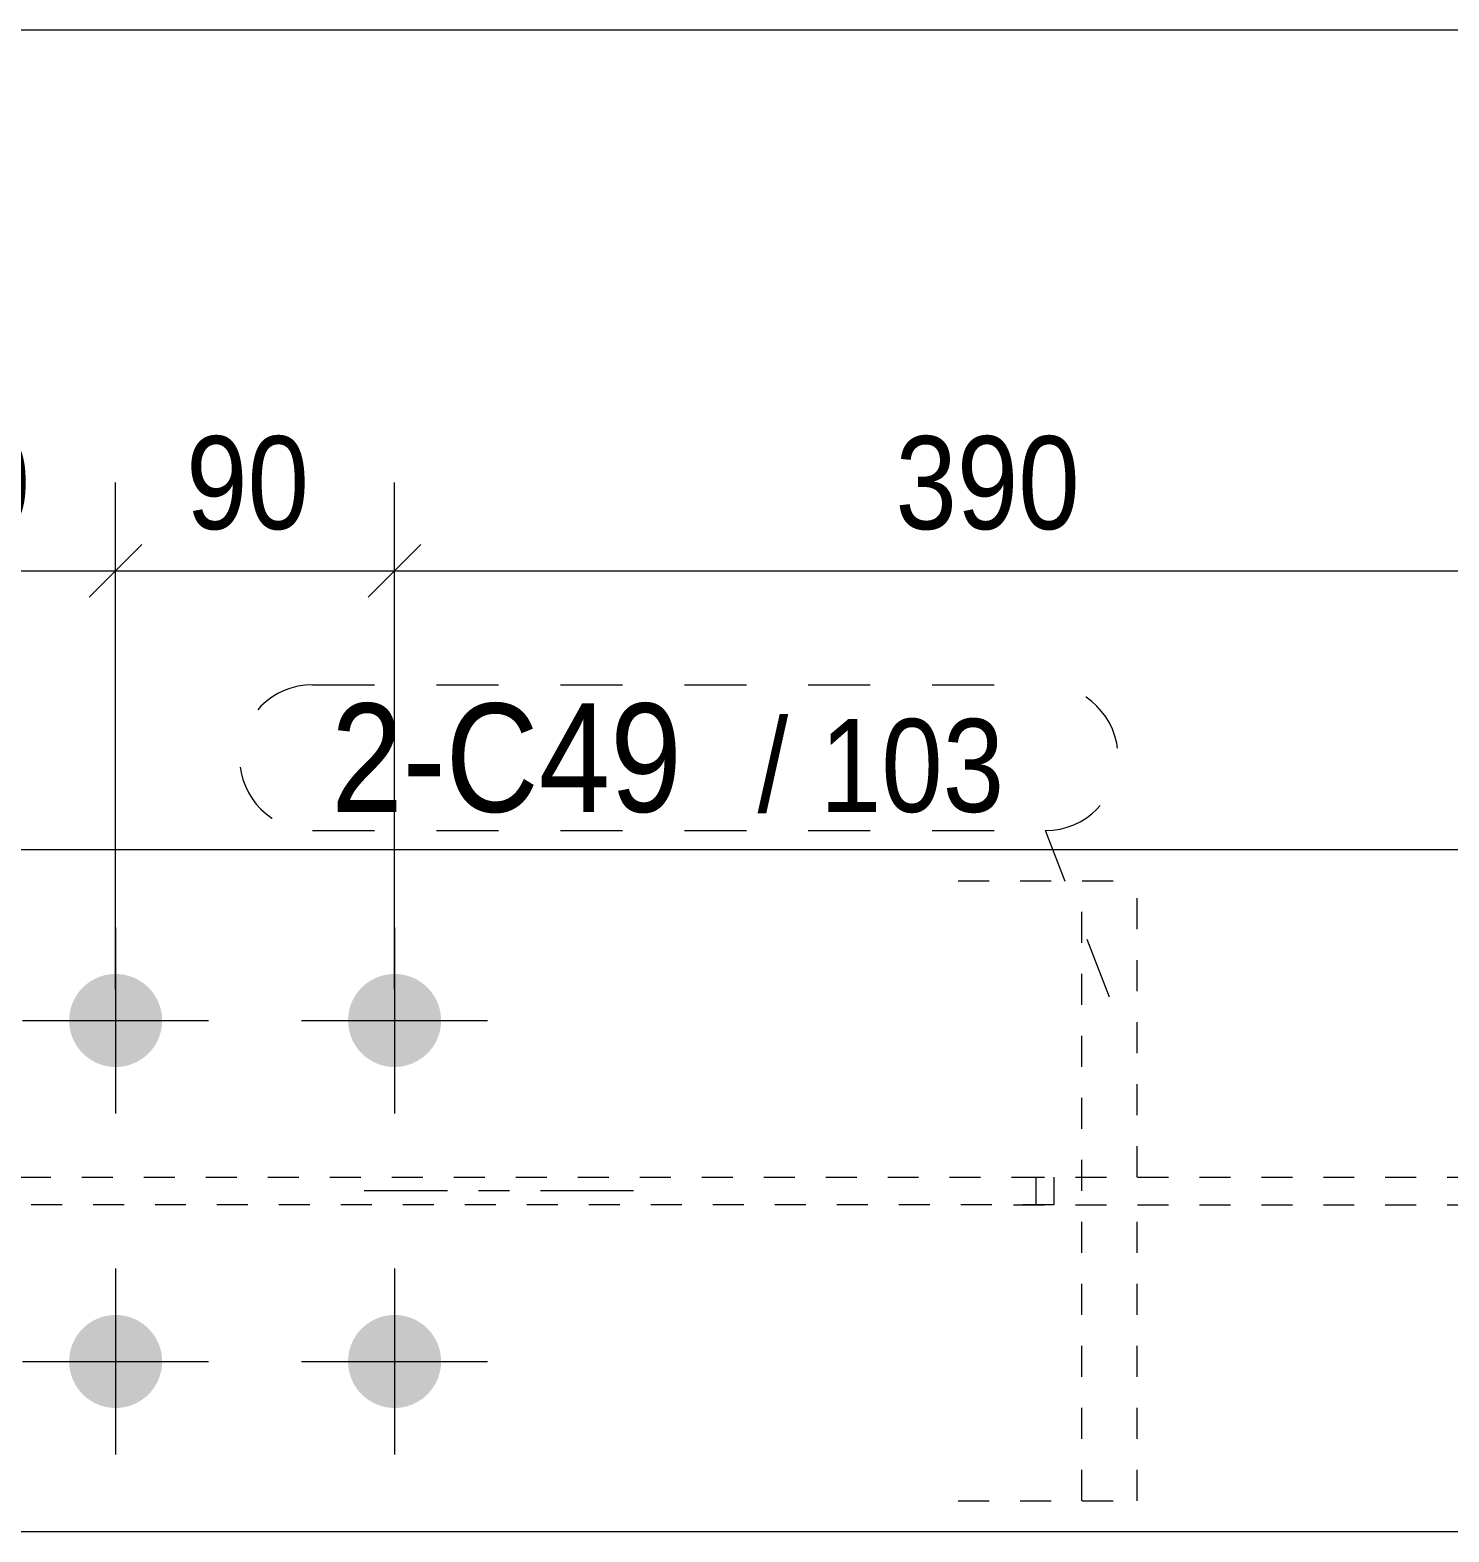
# Model space of a CAD drawing. Header units: millimetres. Extents: x 2 to 579, y 1 to 825.
# Drawn here: x 204.81 to 250.59, y 776.55 to 825 of the extents above; entities that cross this region are included whole.
import ezdxf

# ---------------------------------------------------------------- set-up
doc = ezdxf.new("R2010")
doc.units = ezdxf.units.MM
for name, pattern in [('XKITLINE00', [0]), ('XKITLINE01', [4, 1, -1, 1, -1]), ('XKITLINE02', [4, 2, -2]), ('XKITLINE03', [6, 3, -1, 1, -1])]:
    doc.linetypes.add(name, pattern=pattern)
for name, color, linetype, lineweight in [('Bolt', 3, 'Continuous', 0), ('Dimensions', 7, 'Continuous', 0), ('DrawingSheet', 5, 'Continuous', 0), ('Part', 2, 'Continuous', 0), ('PartMark', 7, 'Continuous', 0)]:
    doc.layers.add(name, color=color, linetype=linetype, lineweight=lineweight)
doc.styles.add('ARIAL', font='ARIAL.TTF')

# ---------------------------------------------------------------- blocks, each defined once
blk = doc.blocks.new('*A45')
at = {"layer": 'Bolt'}
for points in [[(207.608, 794.55), (207.645, 794.548), (207.681, 794.546), (207.718, 794.543), (207.755, 794.539), (207.791, 794.534), (207.827, 794.528), (207.864, 794.521), (207.9, 794.514), (207.935, 794.505), (207.971, 794.496), (208.006, 794.485), (208.041, 794.474), (208.076, 794.462), (208.111, 794.449), (208.145, 794.436), (208.179, 794.421), (208.212, 794.406), (208.245, 794.39), (208.278, 794.373), (208.31, 794.355), (208.342, 794.337), (208.373, 794.317), (208.404, 794.297), (208.435, 794.276), (208.465, 794.255), (208.494, 794.233), (208.523, 794.21), (208.551, 794.186), (208.578, 794.161), (208.605, 794.136), (208.632, 794.111), (208.657, 794.084), (208.682, 794.057), (208.707, 794.03), (208.73, 794.002), (208.753, 793.973), (208.776, 793.944), (208.797, 793.914), (208.818, 793.883), (208.838, 793.852), (208.858, 793.821), (208.876, 793.789), (208.894, 793.757), (208.911, 793.724), (208.927, 793.691), (208.942, 793.658), (208.957, 793.624), (208.97, 793.59), (208.983, 793.555), (208.995, 793.521), (209.006, 793.485), (209.017, 793.45), (209.026, 793.414), (209.035, 793.379), (209.042, 793.343), (209.049, 793.306), (209.055, 793.27), (209.06, 793.234), (209.064, 793.197), (209.067, 793.16), (209.069, 793.124), (209.07, 793.087), (209.071, 793.05), (209.07, 793.013), (209.069, 792.976), (209.067, 792.94), (209.064, 792.903), (209.06, 792.866), (209.055, 792.83), (209.049, 792.794), (209.042, 792.757), (209.035, 792.721), (209.026, 792.686), (209.017, 792.65), (209.006, 792.615), (208.995, 792.579), (208.983, 792.545), (208.97, 792.51), (208.957, 792.476), (208.942, 792.442), (208.927, 792.409), (208.911, 792.376), (208.894, 792.343), (208.876, 792.311), (208.858, 792.279), (208.838, 792.248), (208.818, 792.217), (208.797, 792.186), (208.776, 792.156), (208.753, 792.127), (208.73, 792.098), (208.707, 792.07), (208.682, 792.043), (208.657, 792.016), (208.632, 791.989), (208.605, 791.964), (208.578, 791.939), (208.551, 791.914), (208.523, 791.89), (208.494, 791.867), (208.465, 791.845), (208.435, 791.824), (208.404, 791.803), (208.373, 791.783), (208.342, 791.763), (208.31, 791.745), (208.278, 791.727), (208.245, 791.71), (208.212, 791.694), (208.179, 791.679), (208.145, 791.664), (208.111, 791.651), (208.076, 791.638), (208.041, 791.626), (208.006, 791.615), (207.971, 791.604), (207.935, 791.595), (207.9, 791.586), (207.864, 791.579), (207.827, 791.572), (207.791, 791.566), (207.755, 791.561), (207.718, 791.557), (207.681, 791.554), (207.645, 791.552), (207.608, 791.55), (207.571, 791.55), (207.534, 791.55), (207.497, 791.552), (207.461, 791.554), (207.424, 791.557), (207.387, 791.561), (207.351, 791.566), (207.315, 791.572), (207.278, 791.579), (207.242, 791.586), (207.206, 791.595), (207.171, 791.604), (207.136, 791.615), (207.1, 791.626), (207.066, 791.638), (207.031, 791.651), (206.997, 791.664), (206.963, 791.679), (206.93, 791.694), (206.897, 791.71), (206.864, 791.727), (206.832, 791.745), (206.8, 791.763), (206.768, 791.783), (206.738, 791.803), (206.707, 791.824), (206.677, 791.845), (206.648, 791.867), (206.619, 791.89), (206.591, 791.914), (206.564, 791.939), (206.537, 791.964), (206.51, 791.989), (206.485, 792.016), (206.46, 792.043), (206.435, 792.07), (206.411, 792.098), (206.388, 792.127), (206.366, 792.156), (206.345, 792.186), (206.324, 792.217), (206.304, 792.248), (206.284, 792.279), (206.266, 792.311), (206.248, 792.343), (206.231, 792.376), (206.215, 792.409), (206.2, 792.442), (206.185, 792.476), (206.171, 792.51), (206.159, 792.545), (206.147, 792.579), (206.136, 792.615), (206.125, 792.65), (206.116, 792.686), (206.107, 792.721), (206.1, 792.757), (206.093, 792.794), (206.087, 792.83), (206.082, 792.866), (206.078, 792.903), (206.075, 792.94), (206.073, 792.976), (206.071, 793.013), (206.071, 793.05), (206.071, 793.087), (206.073, 793.124), (206.075, 793.16), (206.078, 793.197), (206.082, 793.234), (206.087, 793.27), (206.093, 793.306), (206.1, 793.343), (206.107, 793.379), (206.116, 793.414), (206.125, 793.45), (206.136, 793.485), (206.147, 793.521), (206.159, 793.555), (206.171, 793.59), (206.185, 793.624), (206.2, 793.658), (206.215, 793.691), (206.231, 793.724), (206.248, 793.757), (206.266, 793.789), (206.284, 793.821), (206.304, 793.852), (206.324, 793.883), (206.345, 793.914), (206.366, 793.944), (206.388, 793.973), (206.411, 794.002), (206.435, 794.03), (206.46, 794.057), (206.485, 794.084), (206.51, 794.111), (206.537, 794.136), (206.564, 794.161), (206.591, 794.186), (206.619, 794.21), (206.648, 794.233), (206.677, 794.255), (206.707, 794.276), (206.738, 794.297), (206.768, 794.317), (206.8, 794.337), (206.832, 794.355), (206.864, 794.373), (206.897, 794.39), (206.93, 794.406), (206.963, 794.421), (206.997, 794.436), (207.031, 794.449), (207.066, 794.462), (207.1, 794.474), (207.136, 794.485), (207.171, 794.496), (207.206, 794.505), (207.242, 794.514), (207.278, 794.521), (207.315, 794.528), (207.351, 794.534), (207.387, 794.539), (207.424, 794.543), (207.461, 794.546), (207.497, 794.548), (207.534, 794.55), (207.571, 794.55)], [(216.608, 794.55), (216.645, 794.548), (216.681, 794.546), (216.718, 794.543), (216.755, 794.539), (216.791, 794.534), (216.827, 794.528), (216.864, 794.521), (216.9, 794.514), (216.935, 794.505), (216.971, 794.496), (217.006, 794.485), (217.041, 794.474), (217.076, 794.462), (217.111, 794.449), (217.145, 794.436), (217.179, 794.421), (217.212, 794.406), (217.245, 794.39), (217.278, 794.373), (217.31, 794.355), (217.342, 794.337), (217.373, 794.317), (217.404, 794.297), (217.435, 794.276), (217.465, 794.255), (217.494, 794.233), (217.523, 794.21), (217.551, 794.186), (217.578, 794.161), (217.605, 794.136), (217.632, 794.111), (217.657, 794.084), (217.682, 794.057), (217.707, 794.03), (217.73, 794.002), (217.753, 793.973), (217.776, 793.944), (217.797, 793.914), (217.818, 793.883), (217.838, 793.852), (217.858, 793.821), (217.876, 793.789), (217.894, 793.757), (217.911, 793.724), (217.927, 793.691), (217.942, 793.658), (217.957, 793.624), (217.97, 793.59), (217.983, 793.555), (217.995, 793.521), (218.006, 793.485), (218.017, 793.45), (218.026, 793.414), (218.035, 793.379), (218.042, 793.343), (218.049, 793.306), (218.055, 793.27), (218.06, 793.234), (218.064, 793.197), (218.067, 793.16), (218.069, 793.124), (218.07, 793.087), (218.071, 793.05), (218.07, 793.013), (218.069, 792.976), (218.067, 792.94), (218.064, 792.903), (218.06, 792.866), (218.055, 792.83), (218.049, 792.794), (218.042, 792.757), (218.035, 792.721), (218.026, 792.686), (218.017, 792.65), (218.006, 792.615), (217.995, 792.579), (217.983, 792.545), (217.97, 792.51), (217.957, 792.476), (217.942, 792.442), (217.927, 792.409), (217.911, 792.376), (217.894, 792.343), (217.876, 792.311), (217.858, 792.279), (217.838, 792.248), (217.818, 792.217), (217.797, 792.186), (217.776, 792.156), (217.753, 792.127), (217.73, 792.098), (217.707, 792.07), (217.682, 792.043), (217.657, 792.016), (217.632, 791.989), (217.605, 791.964), (217.578, 791.939), (217.551, 791.914), (217.523, 791.89), (217.494, 791.867), (217.465, 791.845), (217.435, 791.824), (217.404, 791.803), (217.373, 791.783), (217.342, 791.763), (217.31, 791.745), (217.278, 791.727), (217.245, 791.71), (217.212, 791.694), (217.179, 791.679), (217.145, 791.664), (217.111, 791.651), (217.076, 791.638), (217.041, 791.626), (217.006, 791.615), (216.971, 791.604), (216.935, 791.595), (216.9, 791.586), (216.864, 791.579), (216.827, 791.572), (216.791, 791.566), (216.755, 791.561), (216.718, 791.557), (216.681, 791.554), (216.645, 791.552), (216.608, 791.55), (216.571, 791.55), (216.534, 791.55), (216.497, 791.552), (216.461, 791.554), (216.424, 791.557), (216.387, 791.561), (216.351, 791.566), (216.315, 791.572), (216.278, 791.579), (216.242, 791.586), (216.206, 791.595), (216.171, 791.604), (216.136, 791.615), (216.1, 791.626), (216.066, 791.638), (216.031, 791.651), (215.997, 791.664), (215.963, 791.679), (215.93, 791.694), (215.897, 791.71), (215.864, 791.727), (215.832, 791.745), (215.8, 791.763), (215.768, 791.783), (215.738, 791.803), (215.707, 791.824), (215.677, 791.845), (215.648, 791.867), (215.619, 791.89), (215.591, 791.914), (215.564, 791.939), (215.537, 791.964), (215.51, 791.989), (215.485, 792.016), (215.46, 792.043), (215.435, 792.07), (215.411, 792.098), (215.388, 792.127), (215.366, 792.156), (215.345, 792.186), (215.324, 792.217), (215.304, 792.248), (215.284, 792.279), (215.266, 792.311), (215.248, 792.343), (215.231, 792.376), (215.215, 792.409), (215.2, 792.442), (215.185, 792.476), (215.171, 792.51), (215.159, 792.545), (215.147, 792.579), (215.136, 792.615), (215.125, 792.65), (215.116, 792.686), (215.107, 792.721), (215.1, 792.757), (215.093, 792.794), (215.087, 792.83), (215.082, 792.866), (215.078, 792.903), (215.075, 792.94), (215.073, 792.976), (215.071, 793.013), (215.071, 793.05), (215.071, 793.087), (215.073, 793.124), (215.075, 793.16), (215.078, 793.197), (215.082, 793.234), (215.087, 793.27), (215.093, 793.306), (215.1, 793.343), (215.107, 793.379), (215.116, 793.414), (215.125, 793.45), (215.136, 793.485), (215.147, 793.521), (215.159, 793.555), (215.171, 793.59), (215.185, 793.624), (215.2, 793.658), (215.215, 793.691), (215.231, 793.724), (215.248, 793.757), (215.266, 793.789), (215.284, 793.821), (215.304, 793.852), (215.324, 793.883), (215.345, 793.914), (215.366, 793.944), (215.388, 793.973), (215.411, 794.002), (215.435, 794.03), (215.46, 794.057), (215.485, 794.084), (215.51, 794.111), (215.537, 794.136), (215.564, 794.161), (215.591, 794.186), (215.619, 794.21), (215.648, 794.233), (215.677, 794.255), (215.707, 794.276), (215.738, 794.297), (215.768, 794.317), (215.8, 794.337), (215.832, 794.355), (215.864, 794.373), (215.897, 794.39), (215.93, 794.406), (215.963, 794.421), (215.997, 794.436), (216.031, 794.449), (216.066, 794.462), (216.1, 794.474), (216.136, 794.485), (216.171, 794.496), (216.206, 794.505), (216.242, 794.514), (216.278, 794.521), (216.315, 794.528), (216.351, 794.534), (216.387, 794.539), (216.424, 794.543), (216.461, 794.546), (216.497, 794.548), (216.534, 794.55), (216.571, 794.55)], [(207.608, 783.55), (207.645, 783.548), (207.681, 783.546), (207.718, 783.543), (207.755, 783.539), (207.791, 783.534), (207.827, 783.528), (207.864, 783.521), (207.9, 783.514), (207.935, 783.505), (207.971, 783.496), (208.006, 783.485), (208.041, 783.474), (208.076, 783.462), (208.111, 783.449), (208.145, 783.436), (208.179, 783.421), (208.212, 783.406), (208.245, 783.39), (208.278, 783.373), (208.31, 783.355), (208.342, 783.337), (208.373, 783.317), (208.404, 783.297), (208.435, 783.276), (208.465, 783.255), (208.494, 783.233), (208.523, 783.21), (208.551, 783.186), (208.578, 783.161), (208.605, 783.136), (208.632, 783.111), (208.657, 783.084), (208.682, 783.057), (208.707, 783.03), (208.73, 783.002), (208.753, 782.973), (208.776, 782.944), (208.797, 782.914), (208.818, 782.883), (208.838, 782.852), (208.858, 782.821), (208.876, 782.789), (208.894, 782.757), (208.911, 782.724), (208.927, 782.691), (208.942, 782.658), (208.957, 782.624), (208.97, 782.59), (208.983, 782.555), (208.995, 782.521), (209.006, 782.485), (209.017, 782.45), (209.026, 782.414), (209.035, 782.379), (209.042, 782.343), (209.049, 782.306), (209.055, 782.27), (209.06, 782.234), (209.064, 782.197), (209.067, 782.16), (209.069, 782.124), (209.07, 782.087), (209.071, 782.05), (209.07, 782.013), (209.069, 781.976), (209.067, 781.94), (209.064, 781.903), (209.06, 781.866), (209.055, 781.83), (209.049, 781.794), (209.042, 781.757), (209.035, 781.721), (209.026, 781.686), (209.017, 781.65), (209.006, 781.615), (208.995, 781.579), (208.983, 781.545), (208.97, 781.51), (208.957, 781.476), (208.942, 781.442), (208.927, 781.409), (208.911, 781.376), (208.894, 781.343), (208.876, 781.311), (208.858, 781.279), (208.838, 781.248), (208.818, 781.217), (208.797, 781.186), (208.776, 781.156), (208.753, 781.127), (208.73, 781.098), (208.707, 781.07), (208.682, 781.043), (208.657, 781.016), (208.632, 780.989), (208.605, 780.964), (208.578, 780.939), (208.551, 780.914), (208.523, 780.89), (208.494, 780.867), (208.465, 780.845), (208.435, 780.824), (208.404, 780.803), (208.373, 780.783), (208.342, 780.763), (208.31, 780.745), (208.278, 780.727), (208.245, 780.71), (208.212, 780.694), (208.179, 780.679), (208.145, 780.664), (208.111, 780.651), (208.076, 780.638), (208.041, 780.626), (208.006, 780.615), (207.971, 780.604), (207.935, 780.595), (207.9, 780.586), (207.864, 780.579), (207.827, 780.572), (207.791, 780.566), (207.755, 780.561), (207.718, 780.557), (207.681, 780.554), (207.645, 780.552), (207.608, 780.55), (207.571, 780.55), (207.534, 780.55), (207.497, 780.552), (207.461, 780.554), (207.424, 780.557), (207.387, 780.561), (207.351, 780.566), (207.315, 780.572), (207.278, 780.579), (207.242, 780.586), (207.206, 780.595), (207.171, 780.604), (207.136, 780.615), (207.1, 780.626), (207.066, 780.638), (207.031, 780.651), (206.997, 780.664), (206.963, 780.679), (206.93, 780.694), (206.897, 780.71), (206.864, 780.727), (206.832, 780.745), (206.8, 780.763), (206.768, 780.783), (206.738, 780.803), (206.707, 780.824), (206.677, 780.845), (206.648, 780.867), (206.619, 780.89), (206.591, 780.914), (206.564, 780.939), (206.537, 780.964), (206.51, 780.989), (206.485, 781.016), (206.46, 781.043), (206.435, 781.07), (206.411, 781.098), (206.388, 781.127), (206.366, 781.156), (206.345, 781.186), (206.324, 781.217), (206.304, 781.248), (206.284, 781.279), (206.266, 781.311), (206.248, 781.343), (206.231, 781.376), (206.215, 781.409), (206.2, 781.442), (206.185, 781.476), (206.171, 781.51), (206.159, 781.545), (206.147, 781.579), (206.136, 781.615), (206.125, 781.65), (206.116, 781.686), (206.107, 781.721), (206.1, 781.757), (206.093, 781.794), (206.087, 781.83), (206.082, 781.866), (206.078, 781.903), (206.075, 781.94), (206.073, 781.976), (206.071, 782.013), (206.071, 782.05), (206.071, 782.087), (206.073, 782.124), (206.075, 782.16), (206.078, 782.197), (206.082, 782.234), (206.087, 782.27), (206.093, 782.306), (206.1, 782.343), (206.107, 782.379), (206.116, 782.414), (206.125, 782.45), (206.136, 782.485), (206.147, 782.521), (206.159, 782.555), (206.171, 782.59), (206.185, 782.624), (206.2, 782.658), (206.215, 782.691), (206.231, 782.724), (206.248, 782.757), (206.266, 782.789), (206.284, 782.821), (206.304, 782.852), (206.324, 782.883), (206.345, 782.914), (206.366, 782.944), (206.388, 782.973), (206.411, 783.002), (206.435, 783.03), (206.46, 783.057), (206.485, 783.084), (206.51, 783.111), (206.537, 783.136), (206.564, 783.161), (206.591, 783.186), (206.619, 783.21), (206.648, 783.233), (206.677, 783.255), (206.707, 783.276), (206.738, 783.297), (206.768, 783.317), (206.8, 783.337), (206.832, 783.355), (206.864, 783.373), (206.897, 783.39), (206.93, 783.406), (206.963, 783.421), (206.997, 783.436), (207.031, 783.449), (207.066, 783.462), (207.1, 783.474), (207.136, 783.485), (207.171, 783.496), (207.206, 783.505), (207.242, 783.514), (207.278, 783.521), (207.315, 783.528), (207.351, 783.534), (207.387, 783.539), (207.424, 783.543), (207.461, 783.546), (207.497, 783.548), (207.534, 783.55), (207.571, 783.55)], [(216.608, 783.55), (216.645, 783.548), (216.681, 783.546), (216.718, 783.543), (216.755, 783.539), (216.791, 783.534), (216.827, 783.528), (216.864, 783.521), (216.9, 783.514), (216.935, 783.505), (216.971, 783.496), (217.006, 783.485), (217.041, 783.474), (217.076, 783.462), (217.111, 783.449), (217.145, 783.436), (217.179, 783.421), (217.212, 783.406), (217.245, 783.39), (217.278, 783.373), (217.31, 783.355), (217.342, 783.337), (217.373, 783.317), (217.404, 783.297), (217.435, 783.276), (217.465, 783.255), (217.494, 783.233), (217.523, 783.21), (217.551, 783.186), (217.578, 783.161), (217.605, 783.136), (217.632, 783.111), (217.657, 783.084), (217.682, 783.057), (217.707, 783.03), (217.73, 783.002), (217.753, 782.973), (217.776, 782.944), (217.797, 782.914), (217.818, 782.883), (217.838, 782.852), (217.858, 782.821), (217.876, 782.789), (217.894, 782.757), (217.911, 782.724), (217.927, 782.691), (217.942, 782.658), (217.957, 782.624), (217.97, 782.59), (217.983, 782.555), (217.995, 782.521), (218.006, 782.485), (218.017, 782.45), (218.026, 782.414), (218.035, 782.379), (218.042, 782.343), (218.049, 782.306), (218.055, 782.27), (218.06, 782.234), (218.064, 782.197), (218.067, 782.16), (218.069, 782.124), (218.07, 782.087), (218.071, 782.05), (218.07, 782.013), (218.069, 781.976), (218.067, 781.94), (218.064, 781.903), (218.06, 781.866), (218.055, 781.83), (218.049, 781.794), (218.042, 781.757), (218.035, 781.721), (218.026, 781.686), (218.017, 781.65), (218.006, 781.615), (217.995, 781.579), (217.983, 781.545), (217.97, 781.51), (217.957, 781.476), (217.942, 781.442), (217.927, 781.409), (217.911, 781.376), (217.894, 781.343), (217.876, 781.311), (217.858, 781.279), (217.838, 781.248), (217.818, 781.217), (217.797, 781.186), (217.776, 781.156), (217.753, 781.127), (217.73, 781.098), (217.707, 781.07), (217.682, 781.043), (217.657, 781.016), (217.632, 780.989), (217.605, 780.964), (217.578, 780.939), (217.551, 780.914), (217.523, 780.89), (217.494, 780.867), (217.465, 780.845), (217.435, 780.824), (217.404, 780.803), (217.373, 780.783), (217.342, 780.763), (217.31, 780.745), (217.278, 780.727), (217.245, 780.71), (217.212, 780.694), (217.179, 780.679), (217.145, 780.664), (217.111, 780.651), (217.076, 780.638), (217.041, 780.626), (217.006, 780.615), (216.971, 780.604), (216.935, 780.595), (216.9, 780.586), (216.864, 780.579), (216.827, 780.572), (216.791, 780.566), (216.755, 780.561), (216.718, 780.557), (216.681, 780.554), (216.645, 780.552), (216.608, 780.55), (216.571, 780.55), (216.534, 780.55), (216.497, 780.552), (216.461, 780.554), (216.424, 780.557), (216.387, 780.561), (216.351, 780.566), (216.315, 780.572), (216.278, 780.579), (216.242, 780.586), (216.206, 780.595), (216.171, 780.604), (216.136, 780.615), (216.1, 780.626), (216.066, 780.638), (216.031, 780.651), (215.997, 780.664), (215.963, 780.679), (215.93, 780.694), (215.897, 780.71), (215.864, 780.727), (215.832, 780.745), (215.8, 780.763), (215.768, 780.783), (215.738, 780.803), (215.707, 780.824), (215.677, 780.845), (215.648, 780.867), (215.619, 780.89), (215.591, 780.914), (215.564, 780.939), (215.537, 780.964), (215.51, 780.989), (215.485, 781.016), (215.46, 781.043), (215.435, 781.07), (215.411, 781.098), (215.388, 781.127), (215.366, 781.156), (215.345, 781.186), (215.324, 781.217), (215.304, 781.248), (215.284, 781.279), (215.266, 781.311), (215.248, 781.343), (215.231, 781.376), (215.215, 781.409), (215.2, 781.442), (215.185, 781.476), (215.171, 781.51), (215.159, 781.545), (215.147, 781.579), (215.136, 781.615), (215.125, 781.65), (215.116, 781.686), (215.107, 781.721), (215.1, 781.757), (215.093, 781.794), (215.087, 781.83), (215.082, 781.866), (215.078, 781.903), (215.075, 781.94), (215.073, 781.976), (215.071, 782.013), (215.071, 782.05), (215.071, 782.087), (215.073, 782.124), (215.075, 782.16), (215.078, 782.197), (215.082, 782.234), (215.087, 782.27), (215.093, 782.306), (215.1, 782.343), (215.107, 782.379), (215.116, 782.414), (215.125, 782.45), (215.136, 782.485), (215.147, 782.521), (215.159, 782.555), (215.171, 782.59), (215.185, 782.624), (215.2, 782.658), (215.215, 782.691), (215.231, 782.724), (215.248, 782.757), (215.266, 782.789), (215.284, 782.821), (215.304, 782.852), (215.324, 782.883), (215.345, 782.914), (215.366, 782.944), (215.388, 782.973), (215.411, 783.002), (215.435, 783.03), (215.46, 783.057), (215.485, 783.084), (215.51, 783.111), (215.537, 783.136), (215.564, 783.161), (215.591, 783.186), (215.619, 783.21), (215.648, 783.233), (215.677, 783.255), (215.707, 783.276), (215.738, 783.297), (215.768, 783.317), (215.8, 783.337), (215.832, 783.355), (215.864, 783.373), (215.897, 783.39), (215.93, 783.406), (215.963, 783.421), (215.997, 783.436), (216.031, 783.449), (216.066, 783.462), (216.1, 783.474), (216.136, 783.485), (216.171, 783.496), (216.206, 783.505), (216.242, 783.514), (216.278, 783.521), (216.315, 783.528), (216.351, 783.534), (216.387, 783.539), (216.424, 783.543), (216.461, 783.546), (216.497, 783.548), (216.534, 783.55), (216.571, 783.55)]]:
    blk.add_hatch(color=3, dxfattribs=at).paths.add_polyline_path(points, flags=17)
at = {"layer": 'Bolt', "color": 3, "linetype": 'XKITLINE00', "lineweight": 0}
for p, q in [((207.571, 796.05), (207.571, 790.05)), ((216.571, 796.05), (216.571, 790.05)), ((204.571, 793.05), (210.571, 793.05)), ((213.571, 793.05), (219.571, 793.05)), ((207.571, 785.05), (207.571, 779.05)), ((216.571, 785.05), (216.571, 779.05)), ((204.571, 782.05), (210.571, 782.05)), ((213.571, 782.05), (219.571, 782.05))]:
    blk.add_line(p, q, dxfattribs=at)
blk = doc.blocks.new('*A46')
at = {"layer": 'Part'}
blk.add_hatch(color=2, dxfattribs=at).paths.add_polyline_path([(275.784, 788.95), (277.384, 788.95), (276.584, 787.55)], flags=17)
at = {"layer": 'Part', "color": 7, "linetype": 'XKITLINE01', "lineweight": 0}
for p, q in [((234.755, 797.55), (240.532, 797.55)), ((238.749, 777.55), (238.749, 797.55)), ((240.532, 788), (240.532, 797.55)), ((296.051, 797.55), (290.274, 797.55)), ((294.268, 788), (294.268, 797.55)), ((296.051, 797.55), (296.051, 777.55)), ((236.538, 788), (294.268, 788)), ((236.538, 787.1), (294.268, 787.1)), ((240.532, 777.55), (240.532, 787.1)), ((294.268, 777.55), (294.268, 787.1)), ((234.755, 777.55), (240.532, 777.55)), ((296.051, 777.55), (290.274, 777.55))]:
    blk.add_line(p, q, dxfattribs=at)
at = {"layer": 'Part', "color": 2, "linetype": 'XKITLINE00', "lineweight": 0}
for p, q in [((276.584, 787.55), (275.784, 788.95)), ((275.784, 788.95), (277.384, 788.95)), ((277.384, 788.95), (276.584, 787.55))]:
    blk.add_line(p, q, dxfattribs=at)
at = {"layer": 'Part', "color": 7, "linetype": 'XKITLINE03', "lineweight": 0}
blk.add_line((263.406, 787.55), (273.591, 787.55), dxfattribs=at)
at = {"layer": 'Part', "color": 2, "linetype": 'XKITLINE00', "lineweight": 0}
blk.add_circle((276.584, 788.45), 1, dxfattribs=at)
blk = doc.blocks.new('*A47')
at = {"layer": 'Part', "color": 2, "linetype": 'XKITLINE00', "lineweight": 0}
for p, q in [((308.476, 798.55), (175.474, 798.55)), ((308.476, 776.55), (175.474, 776.55))]:
    blk.add_line(p, q, dxfattribs=at)
blk = doc.blocks.new('*A49')
at = {"layer": 'Part', "color": 7, "linetype": 'XKITLINE01', "lineweight": 0}
for p, q in [((188.815, 797.55), (193.749, 797.55)), ((192.083, 777.55), (192.083, 797.55)), ((193.749, 788), (193.749, 797.55)), ((190.481, 788), (237.839, 788)), ((237.27, 787.1), (237.27, 788)), ((237.839, 788), (237.841, 787.1)), ((237.841, 787.1), (190.481, 787.1)), ((193.749, 777.55), (193.749, 787.1)), ((188.815, 777.55), (193.749, 777.55))]:
    blk.add_line(p, q, dxfattribs=at)
at = {"layer": 'Part', "color": 7, "linetype": 'XKITLINE03', "lineweight": 0}
blk.add_line((224.279, 787.55), (215.59, 787.55), dxfattribs=at)
blk = doc.blocks.new('*A57')
at = {"layer": 'DrawingSheet', "color": 5, "linetype": 'XKITLINE00', "lineweight": 0}
blk.add_line((579, 825), (5, 825), dxfattribs=at)
blk = doc.blocks.new('*A138')
at = {"layer": 'Dimensions', "color": 7, "linetype": 'XKITLINE00', "lineweight": 0}
for p, q in [((198.571, 794.05), (198.571, 810.4)), ((207.571, 794.05), (207.571, 810.4)), ((199.419, 808.399), (197.722, 806.701)), ((208.419, 808.399), (206.722, 806.701)), ((198.571, 807.55), (207.571, 807.55))]:
    blk.add_line(p, q, dxfattribs=at)
at = {"layer": 'Dimensions', "color": 3}
for p in [(198.571, 807.55), (207.571, 807.55)]:
    blk.add_point(p, dxfattribs=at)
at = {"layer": 'Dimensions', "color": 3, "style": 'ARIAL', "width": 0.85}
blk.add_text('90', height=3, dxfattribs=at).set_placement((200.846, 808.9))
blk = doc.blocks.new('*A139')
at = {"layer": 'Dimensions', "color": 7, "linetype": 'XKITLINE00', "lineweight": 0}
for p, q in [((207.571, 794.05), (207.571, 810.4)), ((216.571, 794.05), (216.571, 810.4)), ((208.419, 808.399), (206.722, 806.701)), ((217.419, 808.399), (215.722, 806.701)), ((207.571, 807.55), (216.571, 807.55))]:
    blk.add_line(p, q, dxfattribs=at)
at = {"layer": 'Dimensions', "color": 3}
for p in [(207.571, 807.55), (216.571, 807.55)]:
    blk.add_point(p, dxfattribs=at)
at = {"layer": 'Dimensions', "color": 3, "style": 'ARIAL', "width": 0.85}
blk.add_text('90', height=3, dxfattribs=at).set_placement((209.846, 808.9))
blk = doc.blocks.new('*A140')
at = {"layer": 'Dimensions', "color": 7, "linetype": 'XKITLINE00', "lineweight": 0}
for p, q in [((216.571, 794.05), (216.571, 810.4)), ((255.571, 794.05), (255.571, 810.4)), ((217.419, 808.399), (215.722, 806.701)), ((256.419, 808.399), (254.722, 806.701)), ((216.571, 807.55), (255.571, 807.55))]:
    blk.add_line(p, q, dxfattribs=at)
at = {"layer": 'Dimensions', "color": 3}
for p in [(216.571, 807.55), (255.571, 807.55)]:
    blk.add_point(p, dxfattribs=at)
at = {"layer": 'Dimensions', "color": 3, "style": 'ARIAL', "width": 0.85}
blk.add_text('390', height=3, dxfattribs=at).set_placement((232.733, 808.9))
blk = doc.blocks.new('*A154')
at = {"layer": 'PartMark', "color": 7, "linetype": 'XKITLINE02', "lineweight": 0}
for p, q in [((213.921, 803.877), (237.57, 803.877)), ((213.921, 799.177), (237.57, 799.177)), ((239.64, 793.799), (237.57, 799.177))]:
    blk.add_line(p, q, dxfattribs=at)
for centre, start, end in [((213.921, 801.527), 90, 270), ((237.57, 801.527), 270, 90)]:
    blk.add_arc(centre, 2.35, start, end, dxfattribs=at)
at = {"layer": 'PartMark', "color": 1, "style": 'ARIAL', "width": 0.85}
blk.add_text('2-C49', height=3.5, dxfattribs=at).set_placement((214.521, 799.777))
at = {"layer": 'PartMark', "color": 3, "style": 'ARIAL', "width": 0.85}
for s, p in [('/', (228.283, 799.777)), ('103', (230.295, 799.777))]:
    blk.add_text(s, height=3, dxfattribs=at).set_placement(p)

msp = doc.modelspace()

# ---------------------------------------------------------------- block references
at = {"lineweight": 0}
for name in ['*A57', '*A138', '*A139', '*A140', '*A154', '*A47', '*A49', '*A45']:
    msp.add_blockref(name, (0, 0), dxfattribs=at)
at = {"layer": 'Part', "lineweight": 0}
msp.add_blockref('*A46', (0, 0), dxfattribs=at)

doc.saveas('drawing.dxf')
